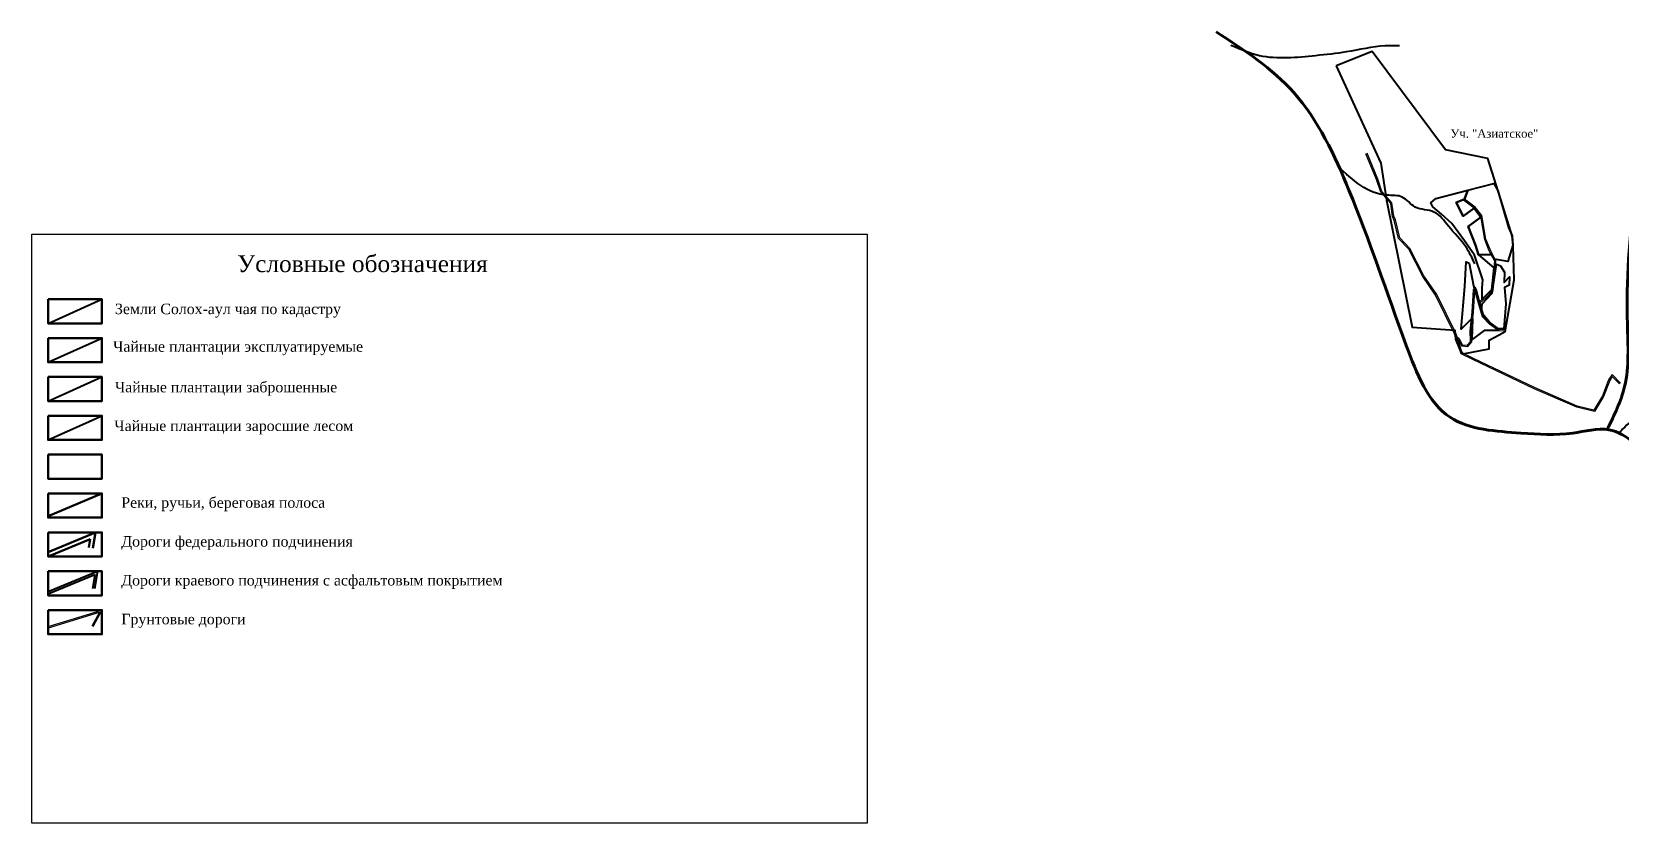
# Model space of a CAD drawing. Header units: millimetres. Extents: x 40855 to 2202492, y 65392 to 344450.
# Drawn here: x 40855 to 48431, y 66902 to 70674 of the extents above; entities that cross this region are included whole.
import ezdxf

# ---------------------------------------------------------------- set-up
doc = ezdxf.new("R2010")
doc.units = ezdxf.units.MM
for name, color, linetype in [('Дороги', 7, 'Continuous'), ('Земли Солох-аул чая кадастр', 192, 'Continuous'), ('Ручьи', 5, 'Continuous'), ('Чайные плантации', 1, 'Continuous'), ('Чайные плантации заbрошенные', 6, 'Continuous'), ('Чайные плантации заросшие лесом', 3, 'Continuous')]:
    doc.layers.add(name, color=color, linetype=linetype)
doc.styles.get("Standard").update_dxf_attribs({"font": 'TIMES.TTF'})

msp = doc.modelspace()

# ---------------------------------------------------------------- linework, layer by layer
at = {"lineweight": 50, "elevation": 100}
for points in [[(40932.8, 69399.6), (41189.5, 69399.6), (41189.5, 69284.4), (40932.8, 69284.4)], [(40932.8, 69214.4), (41189.5, 69214.4), (41189.5, 69099.3), (40932.8, 69099.3)], [(40932.8, 69029.3), (41189.5, 69029.3), (41189.5, 68914.1), (40932.8, 68914.1)], [(40932.8, 68844.1), (41189.5, 68844.1), (41189.5, 68728.9), (40932.8, 68728.9)], [(40932.8, 68658.9), (41189.5, 68658.9), (41189.5, 68543.7), (40932.8, 68543.7)], [(40932.8, 68473.7), (41189.5, 68473.7), (41189.5, 68358.5), (40932.8, 68358.5)], [(40932.8, 68288.5), (41189.5, 68288.5), (41189.5, 68173.4), (40932.8, 68173.4)], [(40932.8, 68103.4), (41189.5, 68103.4), (41189.5, 67988.2), (40932.8, 67988.2)], [(40932.8, 67918.2), (41189.5, 67918.2), (41189.5, 67803), (40932.8, 67803)]]:
    msp.add_lwpolyline(points, close=True, dxfattribs=at)
at = {"layer": 'Дороги'}
for p, q in [((47264.8, 69969.8, 100), (47214.1, 70092.8, 100)), ((47270.4, 69971.9, 100), (47219.7, 70095.1, 100)), ((47284.8, 69909.2, 100), (47264.8, 69969.8, 100)), ((47290.1, 69912.3, 100), (47270.4, 69971.9, 100)), ((47332.2, 69855.8, 100), (47284.8, 69909.2, 100)), ((47337.9, 69858.4, 100), (47290.1, 69912.3, 100)), ((47340.4, 69794, 100), (47332.2, 69855.8, 100)), ((47346.2, 69795.7, 100), (47337.9, 69858.4, 100)), ((47730.2, 69834.2, 100), (47679.6, 69872.2, 100)), ((47734.4, 69838.5, 100), (47683.2, 69877, 100)), ((47348.6, 69775.5, 100), (47340.4, 69794, 100)), ((47354.3, 69777.5, 100), (47346.2, 69795.7, 100)), ((47369.2, 69689.1, 100), (47348.6, 69775.5, 100)), ((47374.7, 69692.1, 100), (47354.3, 69777.5, 100)), ((47760.9, 69795.6, 100), (47730.2, 69834.2, 100)), ((47766.5, 69798.1, 100), (47734.4, 69838.5, 100)), ((47779.9, 69684.7, 100), (47760.9, 69795.6, 100)), ((47785.7, 69686.3, 100), (47766.5, 69798.1, 100)), ((47418.6, 69637.7, 100), (47369.2, 69689.1, 100)), ((47423.5, 69641.2, 100), (47374.7, 69692.1, 100)), ((47484.5, 69508.1, 100), (47418.6, 69637.7, 100)), ((47489.6, 69511.2, 100), (47423.5, 69641.2, 100)), ((47799.9, 69634.2, 100), (47779.9, 69684.7, 100)), ((47805.4, 69636.7, 100), (47785.7, 69686.3, 100)), ((47827.5, 69581.2, 100), (47799.9, 69634.2, 100)), ((47833.7, 69582.4, 100), (47805.4, 69636.7, 100)), ((47814.4, 69445.4, 100), (47827.5, 69581.2, 100)), ((47820.2, 69442.8, 100), (47833.7, 69582.4, 100)), ((47546.2, 69419.6, 100), (47484.5, 69508.1, 100)), ((47551.4, 69422.7, 100), (47489.6, 69511.2, 100)), ((47636.5, 69235.1, 100), (47546.2, 69419.6, 100)), ((47642.1, 69237.4, 100), (47551.4, 69422.7, 100)), ((47719.9, 69337.9, 100), (47726.5, 69444.8, 100)), ((47725.9, 69337.4, 100), (47732.4, 69443.3, 100)), ((47726.5, 69444.8, 100), (47732.7, 69458, 100)), ((47732.4, 69443.3, 100), (47733.8, 69446.2, 100)), ((47732.7, 69458, 100), (47739.7, 69448.1, 100)), ((47733.8, 69446.2, 100), (47734.2, 69445.6, 100)), ((47734.2, 69445.6, 100), (47748, 69392, 100)), ((47739.7, 69448.1, 100), (47753.8, 69393.6, 100)), ((47752, 69384.5, 100), (47781, 69411.3, 100)), ((47753.8, 69393.6, 100), (47775.3, 69318.4, 100)), ((47756, 69380.1, 100), (47785.2, 69407, 100)), ((47781, 69411.3, 100), (47814.4, 69445.4, 100)), ((47785.2, 69407, 100), (47820.2, 69442.8, 100)), ((47711, 69248.9, 100), (47719.9, 69337.9, 100)), ((47717, 69248.7, 100), (47725.9, 69337.4, 100)), ((47748, 69392, 100), (47769.9, 69315.3, 100)), ((47775.3, 69318.4, 100), (47806.7, 69286.6, 100)), ((47712, 69198.9, 100), (47711, 69248.9, 100)), ((47718, 69196.8, 100), (47717, 69248.7, 100)), ((47769.9, 69315.3, 100), (47802.8, 69282.1, 100)), ((47802.8, 69282.1, 100), (47846.7, 69250.6, 100)), ((47806.7, 69286.6, 100), (47848.8, 69256.5, 100)), ((47846.7, 69250.6, 100), (47875.3, 69248.8, 100)), ((47848.8, 69256.5, 100), (47875.7, 69254.8, 100)), ((47667.2, 69140, 100), (47636.5, 69235.1, 100)), ((47672.1, 69144.3, 100), (47642.1, 69237.4, 100)), ((47642.5, 69217, 100), (47654.2, 69208.9, 100)), ((47645.9, 69221.9, 100), (47658.9, 69212.9, 100)), ((47654.2, 69208.9, 100), (47669, 69177.2, 100)), ((47658.9, 69212.9, 100), (47672.9, 69182.9, 100)), ((47669, 69177.2, 100), (47699.6, 69174.7, 100)), ((47672.9, 69182.9, 100), (47697, 69180.9, 100)), ((47697, 69180.9, 100), (47712, 69198.9, 100)), ((47699.6, 69174.7, 100), (47718, 69196.8, 100)), ((47724, 69112, 100), (47667.2, 69140, 100)), ((47726.6, 69117.4, 100), (47672.1, 69144.3, 100)), ((48015.4, 68973.2, 100), (47724, 69112, 100)), ((48017.9, 68978.7, 100), (47726.6, 69117.4, 100)), ((48370.2, 69015.1, 100), (48341.4, 68938.8, 100)), ((48387, 69040.2, 100), (48370.2, 69015.1, 100)), ((48388, 69030.8, 100), (48375.6, 69012.3, 100)), ((48427.2, 69000.1, 100), (48387, 69040.2, 100)), ((48422.9, 68995.8, 100), (48388, 69030.8, 100)), ((48219.2, 68884.7, 100), (48015.4, 68973.2, 100)), ((48221.1, 68890.5, 100), (48017.9, 68978.7, 100)), ((48341.4, 68938.8, 100), (48300.7, 68871, 100)), ((48375.6, 69012.3, 100), (48346.8, 68936.2, 100)), ((48303.6, 68864.2, 100), (48219.2, 68884.7, 100)), ((48300.7, 68871, 100), (48221.1, 68890.5, 100)), ((48346.8, 68936.2, 100), (48303.6, 68864.2, 100)), ((40932.8, 67839.5, 100), (41189.5, 67918.2, 100)), ((40934.6, 67833.8, 100), (41177.4, 67908.2, 100)), ((41177.4, 67908.2, 100), (41141.3, 67841, 100)), ((41189.5, 67918.2, 100), (41146.6, 67838.2, 100))]:
    msp.add_line(p, q, dxfattribs=at)
at = {"layer": 'Дороги', "lineweight": 50}
for p, q in [((40932.8, 68194.6, 100), (41158.3, 68288.5, 100)), ((40940.5, 68176.2, 100), (41133, 68256.3, 100)), ((41133, 68256.3, 100), (41126.7, 68216.2, 100)), ((41158.3, 68288.5, 100), (41146.5, 68213.1, 100))]:
    msp.add_line(p, q, dxfattribs=at)
at = {"layer": 'Дороги', "lineweight": 40}
for p, q in [((40932.8, 68006.3, 100), (41167.4, 68103.4, 100)), ((40936.6, 67997.1, 100), (41154.8, 68087.3, 100)), ((41154.8, 68087.3, 100), (41144.7, 68021.1, 100)), ((41167.4, 68103.4, 100), (41154.6, 68019.5, 100))]:
    msp.add_line(p, q, dxfattribs=at)
at = {"layer": 'Земли Солох-аул чая кадастр', "lineweight": 40}
msp.add_lwpolyline([(47071.3, 70511.6), (47284.9, 70048.5), (47312.6, 69872.3), (47433.8, 69266.7), (47637.7, 69252.4), (47641.5, 69209.8), (47658.7, 69165.9), (47676.7, 69139.9), (47800.8, 69163.7), (47800.8, 69205.1), (47849.3, 69230.6), (47877, 69246.1), (47920.1, 69491.8), (47915, 69654.1), (47911.2, 69702.3), (47864.6, 69850.3), (47794.6, 70070.8), (47593.5, 70112), (47243.6, 70580.2)], close=True, dxfattribs=at)
at = {"layer": 'Земли Солох-аул чая кадастр', "lineweight": 40, "elevation": 100}
msp.add_lwpolyline([(40932.8, 69284.4), (41189.5, 69399.6)], dxfattribs=at)
at = {"layer": 'Ручьи', "color": 7, "elevation": 100}
msp.add_lwpolyline([(40855, 69709.2), (44836.2, 69709.2), (44836.2, 66902.1), (40855, 66902.1)], close=True, dxfattribs=at)
at = {"layer": 'Ручьи', "lineweight": 50, "elevation": 100}
msp.add_lwpolyline([(40932.8, 68366.1), (41189.5, 68473.7)], dxfattribs=at)
at = {"layer": 'Ручьи', "lineweight": 100}
for points in [[(55541.4, 68131.1, 100), (55203, 68012.2, 100), (54773.1, 67971.1, 100), (54421, 67797.4, 100), (53858.4, 67751.7, 100), (53359.9, 67783.7, 100), (53218.2, 67783.7, 100), (52980.3, 67706, 100), (52818.6, 67736.8, 100), (52797.9, 67736.8, 100), (52752.3, 67716.1, 100), (52615.7, 67683, 100), (52499.8, 67645.7, 100), (52230.6, 67666.4, 100), (52139.6, 67662.3, 100), (51899.4, 67703.7, 100), (51829, 67691.3, 100), (51634.4, 67567.1, 100), (51568.2, 67442.9, 100), (51460.5, 67426.4, 100), (51332.2, 67467.8, 100), (51311.5, 67500.9, 100), (51315.6, 67554.7, 100), (51274.2, 67666.4, 100), (51079.6, 67832, 100), (50951.2, 67947.9, 100), (50793.9, 68030.6, 100), (50661.4, 68072, 100), (50562, 68034.8, 100), (50425.4, 68117.5, 100), (50367.4, 68208.6, 100), (50273.9, 68222.8, 100), (50175.9, 68217.3, 100), (50071, 68268.4, 100), (49928.8, 68278, 100), (49846, 68359.4, 100), (49793.5, 68406.4, 100), (49668.9, 68400.9, 100), (49552.2, 68397, 100), (49470.5, 68406.7, 100), (49404.4, 68455.3, 100), (49256.6, 68437.8, 100), (49128.2, 68447.5, 100), (48990.1, 68430, 100), (48900.3, 68454.8, 100), (48601.6, 68616.5, 100), (48371, 68777.7, 100), (48199.5, 68761.7, 100), (47952.9, 68761.7, 100), (47615.1, 68836.7, 100), (47406.1, 69179.6, 100), (47132.8, 69920, 100), (46870.1, 70384.7, 100), (46499.5, 70674.3, 100)], [(48635.3, 70485.8, 100), (48500.6, 69899.8, 100), (48460.2, 69280.2, 100), (48446.7, 68983.9, 100), (48364, 68779.5, 100)]]:
    msp.add_spline(points, degree=3, dxfattribs=at)
at = {"layer": 'Ручьи', "lineweight": 40}
for points in [[(47373.4, 70606.9, 100), (47305.7, 70606.9, 100), (47120.3, 70578.4, 100), (46974.2, 70560.5, 100), (46706.8, 70560.5, 100), (46570.4, 70609.1, 100)], [(47733.1, 69567.6, 100), (47689.4, 69649.6, 100), (47607.4, 69747.9, 100), (47538.2, 69815.3, 100), (47448.9, 69839, 100), (47386.9, 69886.4, 100), (47314, 69895.5, 100), (47080.8, 70032.1, 100)], [(49343.8, 69375.9, 100), (49346.8, 69350.2, 100), (49352.9, 69339.7, 100), (49327.2, 69311, 100), (49253.3, 69261.2, 100), (49247.2, 69247.7, 100), (49257.8, 69231.1, 100), (49340.8, 69185.8, 100), (49342.3, 69143.6, 100), (49325.7, 69114.9, 100), (49319.7, 69081.7, 100), (49336.3, 69054.6, 100), (49324.2, 69039.5, 100), (49274.4, 69019.9, 100), (49220.1, 69024.4, 100), (49176.3, 69009.3, 100), (49170.3, 68968.6, 100), (49147.6, 68896.2, 100), (49106.9, 68832.8, 100), (49088.8, 68775.5, 100), (49046.5, 68727.2, 100), (48953, 68695.6, 100), (48907.7, 68672.9, 100), (48811.1, 68674.4, 100), (48710.8, 68708, 100), (48639.1, 68777.6, 100), (48580, 68836.7, 100), (48497.7, 68828.3, 100), (48421.6, 68762.5, 100)]]:
    msp.add_spline(points, degree=3, dxfattribs=at)
at = {"layer": 'Чайные плантации', "lineweight": 40, "elevation": 100}
msp.add_lwpolyline([(40932.8, 69099.3), (41189.5, 69214.4)], dxfattribs=at)
at = {"layer": 'Чайные плантации заbрошенные', "lineweight": 40, "elevation": 100}
for points in [[(47643.4, 69860.6), (47684.2, 69876.9), (47700, 69918.7), (47823.5, 69950.9), (47842.4, 69918.1), (47894, 69741), (47911.2, 69702.3), (47914.6, 69657), (47890, 69579), (47827, 69590), (47811.3, 69611.3), (47749.9, 69610.6), (47736.4, 69657.9), (47700.4, 69745.8), (47762, 69791.4), (47730.2, 69834.2), (47677.1, 69794.9)], [(47768, 69377), (47816, 69429), (47836, 69566), (47854.8, 69559.3), (47873.7, 69528.6), (47872.4, 69479), (47898, 69507), (47896, 69466), (47874, 69456), (47881, 69378), (47871, 69258), (47845, 69258), (47803, 69290), (47775.1, 69321.3), (47764, 69344)]]:
    msp.add_lwpolyline(points, close=True, dxfattribs=at)
msp.add_lwpolyline([(40932.8, 68914.1), (41189.5, 69029.3)], dxfattribs=at)
at = {"layer": 'Чайные плантации заросшие лесом', "lineweight": 40, "elevation": 100}
for points in [[(47771.5, 69492.1), (47731, 69609.6), (47683.5, 69678.3), (47622.9, 69759.8), (47574.4, 69805.3), (47532, 69839.6), (47522.9, 69859.8), (47547.2, 69880), (47700, 69918.7), (47684.2, 69876.9), (47643.4, 69860.6), (47677.1, 69794.9), (47730.2, 69834.2), (47762, 69791.4), (47700.4, 69745.8), (47736.4, 69657.9), (47749.9, 69610.6), (47823.4, 69548.7), (47811.7, 69444.3), (47768.5, 69400.5), (47767.4, 69454.2)], [(47846.7, 69250.6), (47777.2, 69249.9), (47720.1, 69208.2), (47722.9, 69306.5), (47718, 69308), (47667.8, 69256.7), (47685, 69460.4), (47692, 69577.4), (47705.6, 69571.8), (47727, 69464), (47733.7, 69436.4), (47769.8, 69317.2), (47802.8, 69282.1)]]:
    msp.add_lwpolyline(points, close=True, dxfattribs=at)
msp.add_lwpolyline([(40932.8, 68728.9), (41189.5, 68844.1)], dxfattribs=at)

# ---------------------------------------------------------------- texts
at = {"attachment_point": 1}
for s, insert, char_height, width in [('{\\fTimes New Roman|b0|i0|c204|p18;Уч. "Азиатское" }', (47616.3, 70209.5, 100), 40, 722.559), ('Условные обозначения', (41834.1, 69608.8, 100), 80, 1289.772)]:
    msp.add_mtext(s, dxfattribs=dict(at, insert=insert, char_height=char_height, width=width))
at = {"lineweight": 40, "char_height": 50, "width": 1957.28, "attachment_point": 1}
for s, insert in [('{\\fTimes New Roman|b0|i0|c204|p34;Земли Солох-аул чая по кадастру}', (41251.6, 69378.5, 100)), ('{\\fTimes New Roman|b0|i0|c204|p34;Чайные плантации эксплуатируемые}', (41242.3, 69199.3, 100)), ('{\\fTimes New Roman|b0|i0|c204|p34;Чайные плантации заброшенные}', (41251.2, 69005.7, 100)), ('{\\fTimes New Roman|b0|i0|c204|p34;Чайные плантации заросшие лесом}', (41248.3, 68821.5, 100)), ('{\\fTimes New Roman|b0|i0|c204|p34;Реки, ручьи, береговая полоса}', (41281.6, 68455.6, 100)), ('{\\fTimes New Roman|b0|i0|c204|p34;Дороги федерального подчинения}', (41281.6, 68270.4, 100)), ('{\\fTimes New Roman|b0|i0|c204|p34;Дороги краевого подчинения с асфальтовым покрытием}', (41281.6, 68085.2, 100)), ('{\\fTimes New Roman|b0|i0|c204|p34;Грунтовые дороги}', (41281.6, 67900.1, 100))]:
    msp.add_mtext(s, dxfattribs=dict(at, insert=insert))

doc.saveas('drawing.dxf')
